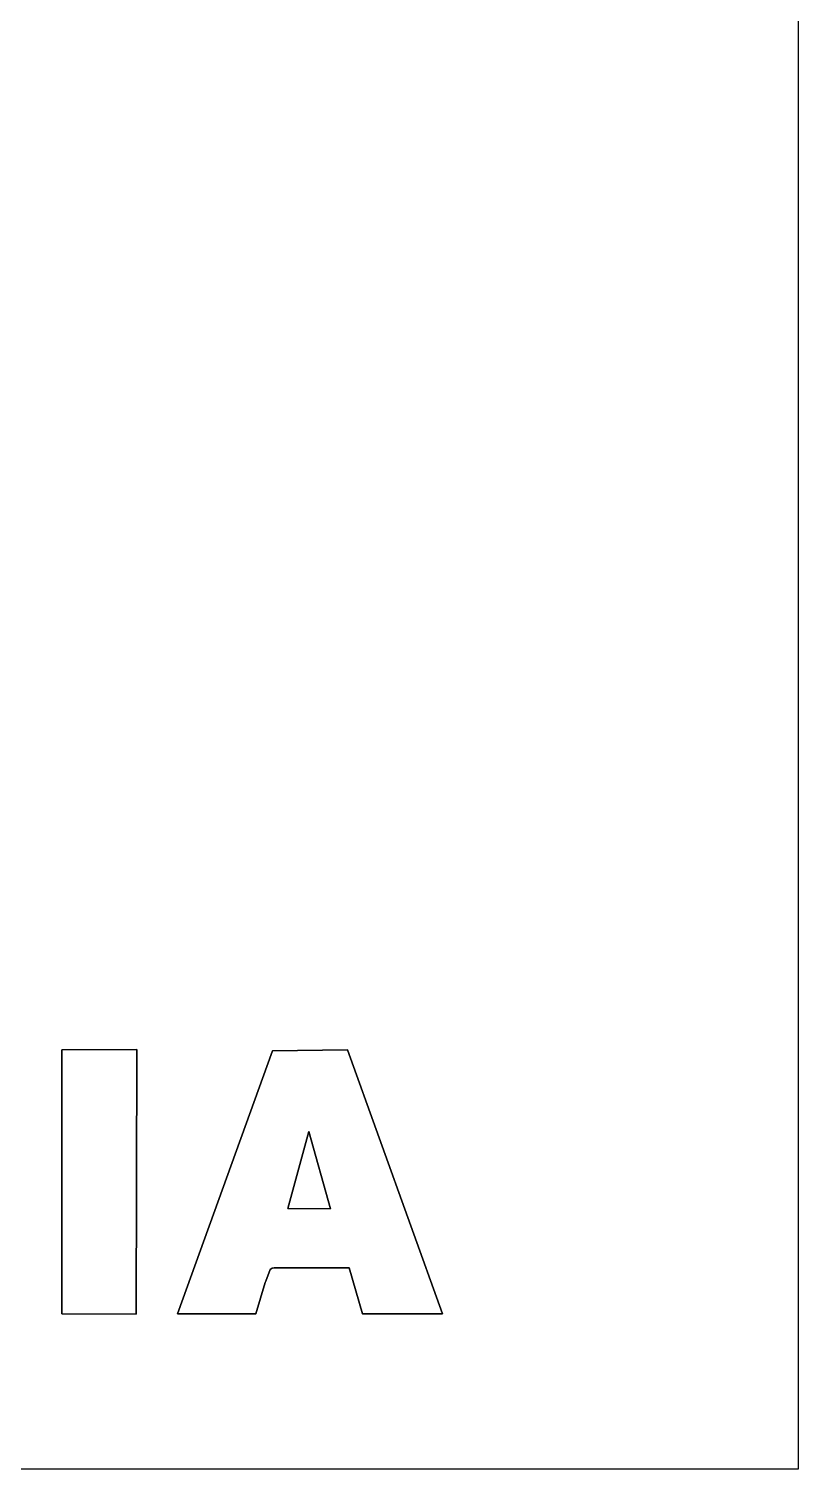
# Model space of a CAD drawing. Extents: x -357 to 364, y -246 to 254.
# Drawn here: x 189.2 to 363.7, y -246.4 to 80.2 of the extents above; entities that cross this region are included whole.
import ezdxf

# ---------------------------------------------------------------- set-up
doc = ezdxf.new("R2010")
doc.units = 0
doc.header["$MEASUREMENT"] = 0
doc.linetypes.add('CONTINUOUS_100', pattern=[0])
for name, color, linetype in [('COLOR_0260AAFF', 7, 'CONTINUOUS'), ('COLOR_BF9E56FF', 7, 'CONTINUOUS'), ('COLOR_DB053EFF', 7, 'CONTINUOUS'), ('COLOR_FFFFFFFF', 7, 'CONTINUOUS'), ('DAMIEL', 171, 'CONTINUOUS')]:
    doc.layers.add(name, color=color, linetype=linetype)

msp = doc.modelspace()

# ---------------------------------------------------------------- linework, layer by layer
at = {"layer": 'COLOR_0260AAFF', "linetype": 'CONTINUOUS_100'}
for p, q in [((363.728521, 253.554993), (363.728521, -246.445007)), ((363.728521, -246.445007), (-356.610462, -246.445007))]:
    msp.add_line(p, q, dxfattribs=at)
at = {"layer": 'COLOR_BF9E56FF', "linetype": 'CONTINUOUS_100'}
for p, q in [((363.728521, 253.554993), (363.728521, -246.445007)), ((363.728521, -246.445007), (-356.610462, -246.445007))]:
    msp.add_line(p, q, dxfattribs=at)
at = {"layer": 'COLOR_DB053EFF', "linetype": 'CONTINUOUS_100'}
for p, q in [((363.728521, 253.554993), (363.728521, -246.445007)), ((196.635855, -151.315914), (213.637738, -151.28971)), ((196.635855, -151.315914), (213.637738, -151.28971)), ((196.641169, -211.209142), (196.635855, -151.315914)), ((196.641169, -211.209142), (196.635855, -151.315914)), ((213.637738, -151.28971), (213.54466, -211.272255)), ((213.637738, -151.28971), (213.54466, -211.272255)), ((222.86347, -211.217745), (244.463909, -151.542182)), ((222.86347, -211.217745), (244.463909, -151.542182)), ((244.463909, -151.542182), (261.45137, -151.350819)), ((244.463909, -151.542182), (261.45137, -151.350819)), ((261.45137, -151.350819), (283.048559, -211.18255)), ((261.45137, -151.350819), (283.048559, -211.18255)), ((252.663095, -169.903779), (247.910877, -187.34631)), ((252.663095, -169.903779), (247.910877, -187.34631)), ((257.582568, -187.406993), (252.663095, -169.903779)), ((257.582568, -187.406993), (252.663095, -169.903779)), ((247.910877, -187.34631), (257.582568, -187.406993)), ((247.910877, -187.34631), (257.582568, -187.406993)), ((243.934174, -201.194123), (242.918449, -203.842589)), ((243.934174, -201.194123), (242.918449, -203.842589)), ((244.367292, -200.878108), (243.934174, -201.194123)), ((244.367292, -200.878108), (243.934174, -201.194123)), ((244.798438, -200.749903), (244.367292, -200.878108)), ((244.798438, -200.749903), (244.367292, -200.878108)), ((261.834571, -200.812415), (244.798438, -200.749903)), ((261.834571, -200.812415), (244.798438, -200.749903)), ((264.841745, -211.179079), (261.834571, -200.812415)), ((264.841745, -211.179079), (261.834571, -200.812415)), ((242.809293, -204.080147), (240.660046, -211.186003)), ((242.809293, -204.080147), (240.660046, -211.186003)), ((242.918449, -203.842589), (242.809293, -204.080147)), ((242.918449, -203.842589), (242.809293, -204.080147)), ((213.54466, -211.272255), (196.641169, -211.209142)), ((213.54466, -211.272255), (196.641169, -211.209142)), ((240.660046, -211.186003), (222.86347, -211.217745)), ((240.660046, -211.186003), (222.86347, -211.217745)), ((283.048559, -211.18255), (264.841745, -211.179079)), ((283.048559, -211.18255), (264.841745, -211.179079)), ((363.728521, -246.445007), (-356.610462, -246.445007))]:
    msp.add_line(p, q, dxfattribs=at)
at = {"layer": 'COLOR_FFFFFFFF', "linetype": 'CONTINUOUS_100'}
for p, q in [((363.728521, 253.554993), (363.728521, -246.445007)), ((213.637738, -151.28971), (196.635855, -151.315914)), ((196.635855, -151.315914), (196.641169, -211.209142)), ((213.54466, -211.272255), (213.637738, -151.28971)), ((244.463909, -151.542182), (222.86347, -211.217745)), ((261.45137, -151.350819), (244.463909, -151.542182)), ((283.048559, -211.18255), (261.45137, -151.350819)), ((247.910877, -187.34631), (252.663095, -169.903779)), ((252.663095, -169.903779), (257.582568, -187.406993)), ((257.582568, -187.406993), (247.910877, -187.34631)), ((242.918449, -203.842589), (243.934174, -201.194123)), ((243.934174, -201.194123), (244.367292, -200.878108)), ((244.367292, -200.878108), (244.798438, -200.749903)), ((244.798438, -200.749903), (261.834571, -200.812415)), ((261.834571, -200.812415), (264.841745, -211.179079)), ((240.660046, -211.186003), (242.809293, -204.080147)), ((242.809293, -204.080147), (242.918449, -203.842589)), ((196.641169, -211.209142), (213.54466, -211.272255)), ((222.86347, -211.217745), (240.660046, -211.186003)), ((264.841745, -211.179079), (283.048559, -211.18255)), ((363.728521, -246.445007), (-356.610462, -246.445007))]:
    msp.add_line(p, q, dxfattribs=at)
at = {"layer": 'DAMIEL', "linetype": 'CONTINUOUS_100'}
for p, q in [((363.728521, 253.554993), (363.728521, -246.445007)), ((196.635855, -151.315914), (213.637738, -151.28971)), ((196.635855, -151.315914), (213.637738, -151.28971)), ((196.641169, -211.209142), (196.635855, -151.315914)), ((196.641169, -211.209142), (196.635855, -151.315914)), ((213.637738, -151.28971), (213.54466, -211.272255)), ((213.637738, -151.28971), (213.54466, -211.272255)), ((222.86347, -211.217745), (244.463909, -151.542182)), ((222.86347, -211.217745), (244.463909, -151.542182)), ((244.463909, -151.542182), (261.45137, -151.350819)), ((244.463909, -151.542182), (261.45137, -151.350819)), ((261.45137, -151.350819), (283.048559, -211.18255)), ((261.45137, -151.350819), (283.048559, -211.18255)), ((252.663095, -169.903779), (247.910877, -187.34631)), ((252.663095, -169.903779), (247.910877, -187.34631)), ((257.582568, -187.406993), (252.663095, -169.903779)), ((257.582568, -187.406993), (252.663095, -169.903779)), ((247.910877, -187.34631), (257.582568, -187.406993)), ((247.910877, -187.34631), (257.582568, -187.406993)), ((243.934174, -201.194123), (242.918449, -203.842589)), ((243.934174, -201.194123), (242.918449, -203.842589)), ((244.367292, -200.878108), (243.934174, -201.194123)), ((244.367292, -200.878108), (243.934174, -201.194123)), ((244.798438, -200.749903), (244.367292, -200.878108)), ((244.798438, -200.749903), (244.367292, -200.878108)), ((261.834571, -200.812415), (244.798438, -200.749903)), ((261.834571, -200.812415), (244.798438, -200.749903)), ((264.841745, -211.179079), (261.834571, -200.812415)), ((264.841745, -211.179079), (261.834571, -200.812415)), ((242.809293, -204.080147), (240.660046, -211.186003)), ((242.809293, -204.080147), (240.660046, -211.186003)), ((242.918449, -203.842589), (242.809293, -204.080147)), ((242.918449, -203.842589), (242.809293, -204.080147)), ((213.54466, -211.272255), (196.641169, -211.209142)), ((213.54466, -211.272255), (196.641169, -211.209142)), ((240.660046, -211.186003), (222.86347, -211.217745)), ((240.660046, -211.186003), (222.86347, -211.217745)), ((283.048559, -211.18255), (264.841745, -211.179079)), ((283.048559, -211.18255), (264.841745, -211.179079)), ((363.728521, -246.445007), (-356.610462, -246.445007))]:
    msp.add_line(p, q, dxfattribs=at)

doc.saveas('drawing.dxf')
